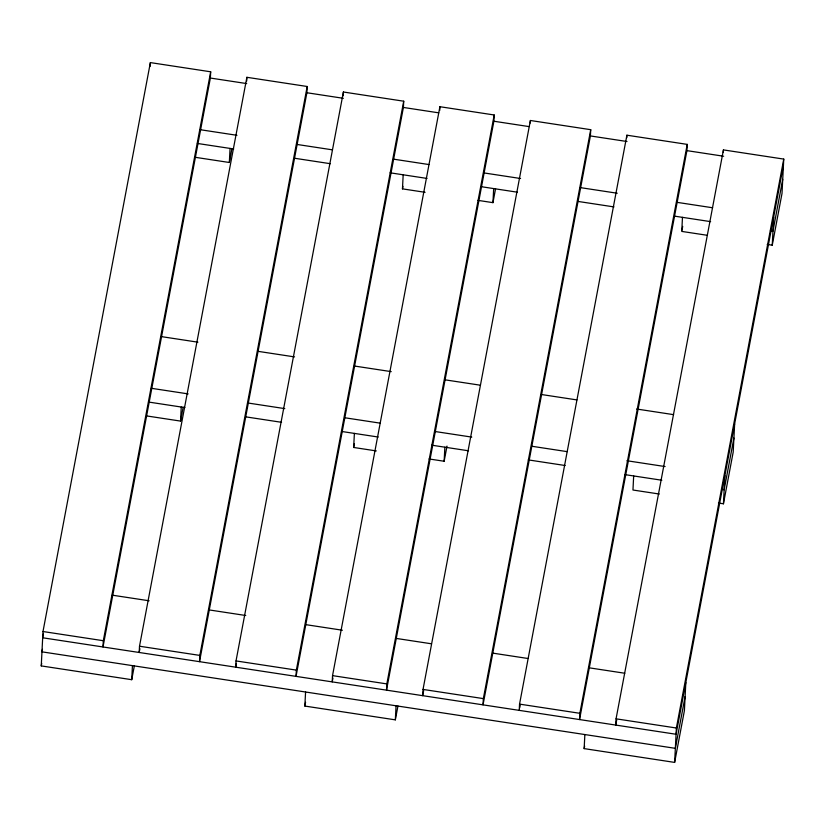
<?xml version="1.0" encoding="UTF-8"?>
<svg xmlns="http://www.w3.org/2000/svg" width="825" height="825" viewBox="0 0 825 825"><rect width="100%" height="100%" fill="white"/><g stroke="black" fill="none" stroke-linecap="round" stroke-linejoin="round"><path stroke-width="1.24" d="M134.351 665.816L131.732 679.697L41.25 665.909L42.993 631.527L150.367 62.597L210.684 71.796L210.365 78.045L103.001 646.965L103.311 640.716L210.684 71.796M150.171 66.351L150.367 62.597M131.732 679.697L132.443 665.62M307.199 86.491L199.836 655.411L199.516 661.671L306.89 92.751L307.199 86.491L246.881 77.302L139.507 646.222L139.188 652.482L139.91 648.687M146.602 415.924L180.541 421.09L181.252 407.024M195.412 157.328L229.34 162.494L230.051 148.428M246.685 81.056L246.881 77.302M403.714 101.197L296.35 670.117L296.031 676.366L403.404 107.446L403.714 101.197L343.396 92.008L236.022 660.928L235.703 667.178L236.424 663.393M397.959 705.973L395.34 719.854L304.858 706.066L305.57 692M343.2 95.762L343.396 92.008M494.206 114.984L386.832 683.904L386.512 690.154L493.886 121.234L494.206 114.984L439.911 106.714L332.537 675.634L332.228 681.883L332.939 678.088M376.282 450.914L353.667 447.47L354.379 433.403M425.092 192.307L402.466 188.863L403.177 174.797M395.34 719.854L396.052 705.788M439.725 110.468L439.911 106.714M422.709 695.671L423.029 689.422L530.393 120.491L590.721 129.69L590.401 135.939L483.027 704.859L483.347 698.61L590.721 129.69M429.072 458.958L444.149 461.247L444.861 447.181M477.871 200.351L492.958 202.651L493.67 188.585M530.269 122.997L530.393 120.491M519.224 710.377L519.544 704.117L626.907 135.197L687.235 144.385L686.916 150.645L579.542 719.565L579.862 713.305L687.235 144.385M685.822 682.543L684.399 710.676L674.633 762.403L584.152 748.615L584.863 734.549M626.783 137.703L626.907 135.197M767.219 244.437L772.252 245.2L782.007 193.473L783.75 159.091L723.432 149.903L616.058 718.822L615.739 725.072L616.698 720.019M633.672 475.942L632.961 490.019L659.35 494.031M682.471 217.346L681.759 231.412L706.901 235.238M674.633 762.403L676.376 728.011L783.75 159.091M723.298 152.398L723.432 149.903M718.42 503.033L723.442 503.797L724.866 475.664M734.632 423.947L733.198 452.079L723.442 503.797M772.252 245.2L773.675 217.068M43.395 633.982L42.673 637.777L676.067 734.26L783.43 165.34M42.436 649.316L41.962 651.843L675.345 748.337L685.111 696.609M41.25 665.909L41.724 663.382M180.541 421.09L183.16 407.22M229.34 162.494L231.959 148.613M304.858 706.066L305.57 702.281M353.667 447.47L354.379 443.685M402.466 188.863L402.951 186.347M444.149 461.247L447.006 446.108M492.958 202.651L495.567 188.77M422.947 694.403L423.658 690.607M519.698 707.84L520.183 705.313M584.152 748.615L584.626 746.089M681.997 230.154L682.718 226.37M733.92 438.013L724.154 489.73L721.607 489.349M782.719 179.407L772.963 231.134L770.416 230.742M209.828 77.962L246.706 83.583M306.488 92.689L343.365 98.309M403.147 107.415L438.756 112.839M493.453 121.172L529.062 126.596M590.112 135.898L626.99 141.508M686.771 150.614L723.659 156.234M200.062 129.68L236.95 135.3M296.722 144.406L332.341 149.83M393.381 159.132L429 164.557M483.687 172.889L520.575 178.509M580.346 187.615L617.234 193.236M677.016 202.342L712.625 207.766M197.381 143.447L233.692 148.974M294.742 158.276L330.351 163.701M390.132 172.807L427.061 178.437M481.099 186.667L517.316 192.184M578.366 201.486L613.975 206.91M675.025 216.212L710.634 221.636M161.019 336.559L197.907 342.179M257.678 351.285L294.566 356.905M354.338 366.011L391.225 371.632M444.644 379.768L480.253 385.192M541.303 394.494L576.923 399.919M636.694 409.025L673.582 414.645M151.253 388.276L188.141 393.896M247.923 403.002L284.8 408.623M344.582 417.728L380.191 423.153M434.878 431.485L471.766 437.106M531.548 446.212L567.157 451.636M626.938 460.742L665.094 466.558M148.572 402.043L184.882 407.581M245.932 416.883L281.552 422.307M342.592 431.609L378.252 437.033M431.63 445.17L468.507 450.79M528.289 459.896L565.177 465.517M624.948 474.623L661.836 480.233M112.21 595.165L149.098 600.775M208.88 609.881L245.757 615.502M305.539 624.607L342.416 630.228M395.835 638.364L431.454 643.789M492.504 653.091L528.113 658.515M589.163 667.817L624.773 673.241M42.993 631.527L103.311 640.716M139.507 646.222L199.836 655.411M236.022 660.928L296.35 670.117M332.537 675.634L386.832 683.904M423.029 689.422L483.347 698.61M519.544 704.117L579.862 713.305M616.058 718.822L676.376 728.011"/></g></svg>
